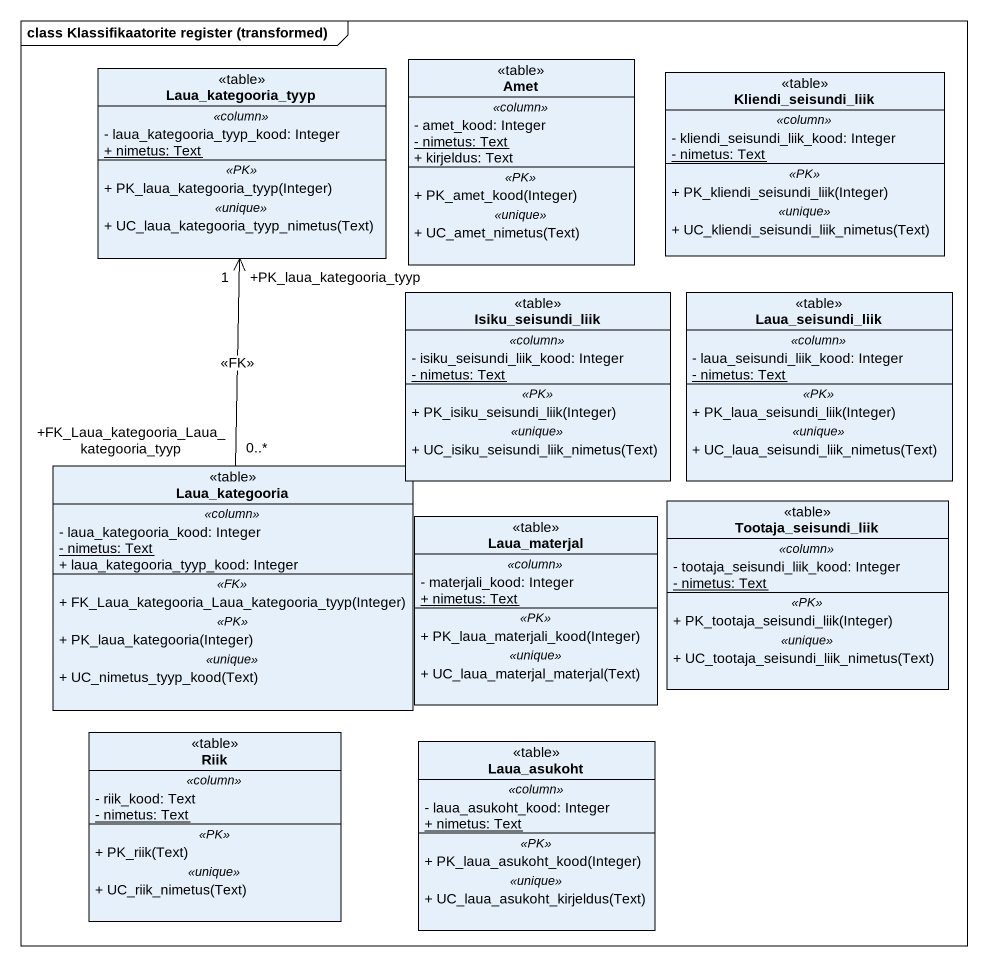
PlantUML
@startuml
mainframe class Klassifikaatorite register (transformed)
hide circle
hide empty members
skinparam classAttributeIconSize 0
class Laua_kategooria_tyyp <<table>> {
  .. <<column>> ..
  - laua_kategooria_tyyp_kood: Integer
  {static} + nimetus: Text
  .. <<PK>> ..
  + PK_laua_kategooria_tyyp(Integer)
  .. <<unique>> ..
  + UC_laua_kategooria_tyyp_nimetus(Text)
}
class Amet <<table>> {
  .. <<column>> ..
  - amet_kood: Integer
  {static} - nimetus: Text
  + kirjeldus: Text
  .. <<PK>> ..
  + PK_amet_kood(Integer)
  .. <<unique>> ..
  + UC_amet_nimetus(Text)
}
class Kliendi_seisundi_liik <<table>> {
  .. <<column>> ..
  - kliendi_seisundi_liik_kood: Integer
  {static} - nimetus: Text
  .. <<PK>> ..
  + PK_kliendi_seisundi_liik(Integer)
  .. <<unique>> ..
  + UC_kliendi_seisundi_liik_nimetus(Text)
}
class Isiku_seisundi_liik <<table>> {
  .. <<column>> ..
  - isiku_seisundi_liik_kood: Integer
  {static} - nimetus: Text
  .. <<PK>> ..
  + PK_isiku_seisundi_liik(Integer)
  .. <<unique>> ..
  + UC_isiku_seisundi_liik_nimetus(Text)
}
class Laua_seisundi_liik <<table>> {
  .. <<column>> ..
  - laua_seisundi_liik_kood: Integer
  {static} - nimetus: Text
  .. <<PK>> ..
  + PK_laua_seisundi_liik(Integer)
  .. <<unique>> ..
  + UC_laua_seisundi_liik_nimetus(Text)
}
class Laua_kategooria <<table>> {
  .. <<column>> ..
  - laua_kategooria_kood: Integer
  {static} - nimetus: Text
  + laua_kategooria_tyyp_kood: Integer
  .. <<FK>> ..
  + FK_Laua_kategooria_Laua_kategooria_tyyp(Integer)
  .. <<PK>> ..
  + PK_laua_kategooria(Integer)
  .. <<unique>> ..
  + UC_nimetus_tyyp_kood(Text)
}
class Tootaja_seisundi_liik <<table>> {
  .. <<column>> ..
  - tootaja_seisundi_liik_kood: Integer
  {static} - nimetus: Text
  .. <<PK>> ..
  + PK_tootaja_seisundi_liik(Integer)
  .. <<unique>> ..
  + UC_tootaja_seisundi_liik_nimetus(Text)
}
class Laua_materjal <<table>> {
  .. <<column>> ..
  - materjali_kood: Integer
  {static} + nimetus: Text
  .. <<PK>> ..
  + PK_laua_materjali_kood(Integer)
  .. <<unique>> ..
  + UC_laua_materjal_materjal(Text)
}
class Riik <<table>> {
  .. <<column>> ..
  - riik_kood: Text
  {static} - nimetus: Text
  .. <<PK>> ..
  + PK_riik(Text)
  .. <<unique>> ..
  + UC_riik_nimetus(Text)
}
class Laua_asukoht <<table>> {
  .. <<column>> ..
  - laua_asukoht_kood: Integer
  {static} + nimetus: Text
  .. <<PK>> ..
  + PK_laua_asukoht_kood(Integer)
  .. <<unique>> ..
  + UC_laua_asukoht_kirjeldus(Text)
}
Laua_kategooria "+FK_Laua_kategooria_Laua_kategooria_tyyp\n0..*" -up-> "+PK_laua_kategooria_tyyp\n1" Laua_kategooria_tyyp : <<FK>>
@enduml
